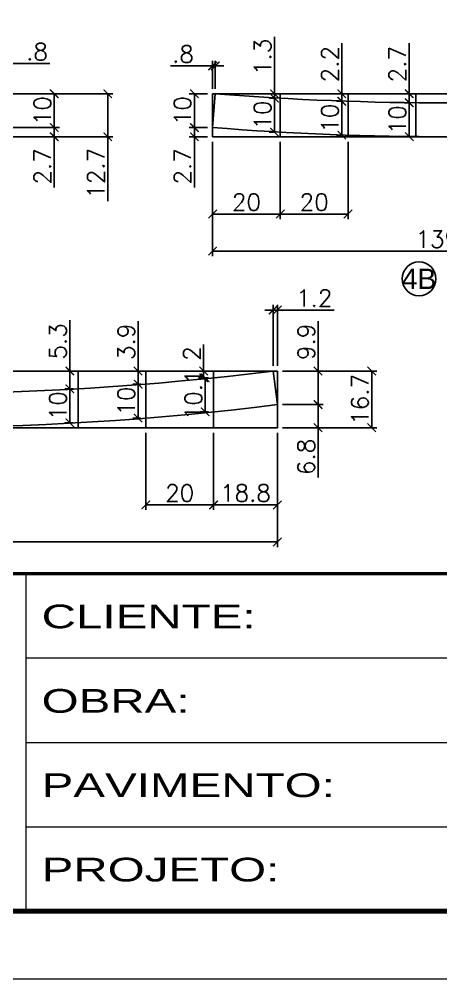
# Model space of a CAD drawing. Extents: x 3309 to 9563, y -2522 to 14608.
# Drawn here: x 3731 to 3980, y 5518 to 6084 of the extents above; entities that cross this region are included whole.
import ezdxf
from ezdxf.enums import TextEntityAlignment as Align

# ---------------------------------------------------------------- set-up
doc = ezdxf.new("R2010")
doc.units = 0
doc.header["$PDMODE"] = 35
doc.header["$PDSIZE"] = -10
doc.linetypes.add('CONTINUO', pattern=[0])
doc.linetypes.add('DASHED', pattern=[0.75, 0.5, -0.25])
doc.layers.add('COTA', color=241, linetype='Continuous')
doc.layers.add('Romaneio', color=10, linetype='Continuous')
doc.layers.add('Folhas', color=255, linetype='Continuous', lineweight=9)
doc.layers.add('SARRAFO DE PRESSAO', color=251, linetype='DASHED', lineweight=9)
doc.styles.add('ARIAL', font='arial.ttf')
doc.styles.add('Romans', font='romans.shx')
doc.styles.add('Tecnologia', font='')
doc.styles.get('Tecnologia').set_extended_font_data('Forgotten Futurist')
doc.dimstyles.new('Cota Seção (2x)', dxfattribs={"dimtxt": 10, "dimasz": 5, "dimexe": 3, "dimexo": 3, "dimgap": 2, "dimtad": 3, "dimdec": 1, "dimlfac": 0.5, "dimzin": 12, "dimdsep": 46, "dimtxsty": 'Romans', "dimblk": 'ARCHTICK', "dimcen": 0, "dimclrd": 4, "dimclre": 4, "dimclrt": 1, "dimadec": 1, "dimazin": 3, "dimtfac": 1, "dimtdec": 1, "dimtmove": 0, "dimatfit": 3, "dimldrblk": 'OBLIQUE', "dimfxl": 1, "dimtolj": 1, "dimtzin": 12, "dimarcsym": 0})

# ---------------------------------------------------------------- blocks, each defined once
blk = doc.blocks.new('9999999999')
at = {"color": 30, "linetype": 'CONTINUO'}
for p, q in [((98564.56, 34230.21), (98564.56, 34429.45)), ((98564.56, 34379.64), (99583.98, 34379.64)), ((98564.56, 34329.83), (99487.98, 34329.83)), ((98564.56, 34280.02), (99487.98, 34280.02))]:
    blk.add_line(p, q, dxfattribs=at)
at = {"color": 30, "linetype": 'CONTINUO', "const_width": 2}
blk.add_lwpolyline([(99583.98, 34230.21), (99583.98, 34414.45, 0.414214), (99568.98, 34429.45), (98228.98, 34429.45, 0.414214), (98213.98, 34414.45), (98213.98, 34245.21, 0.414214), (98228.98, 34230.21), (99583.98, 34230.21)], format="xyb", dxfattribs=at)
at = {"layer": 'Folhas'}
blk.add_lwpolyline([(98138.98, 34190.21), (99623.98, 34190.21), (99623.98, 35240.21), (98138.98, 35240.21)], close=True, dxfattribs=at)
at = {"layer": 'Folhas', "color": 30, "const_width": 3}
blk.add_lwpolyline([(98213.98, 34230.21), (99583.98, 34230.21), (99583.98, 35200.21), (98213.98, 35200.21)], close=True, dxfattribs=at)
at = {"layer": 'Folhas', "color": 7, "style": 'Tecnologia', "width": 1.5}
for s, p in [('CLIENTE:', (98573.65, 34397.17)), ('OBRA:', (98573.65, 34347.31)), ('PAVIMENTO:', (98573.65, 34297.5)), ('PROJETO:', (98573.65, 34247.69))]:
    blk.add_text(s, height=14, dxfattribs=at).set_placement(p)
blk = doc.blocks.new('_ArchTick')
at = {"color": 0, "linetype": 'ByBlock', "const_width": 0.15}
blk.add_lwpolyline([(-0.5, -0.5), (0.5, 0.5)], dxfattribs=at)
blk = doc.blocks.new('*D3314')
at = {"layer": 'COTA', "color": 4, "lineweight": -2, "transparency": 16777216}
for p, q in [((3726.85, 6020.49), (3754.5, 6020.49)), ((3751.5, 6020.49), (3751.5, 6015.01)), ((3726.85, 6015.01), (3754.5, 6015.01)), ((3751.5, 6015.01), (3751.5, 5985.06))]:
    blk.add_line(p, q, dxfattribs=at)
at = {"layer": 'Defpoints', "color": 0, "transparency": 16777216}
for p in [(3723.85, 6020.49), (3723.85, 6015.01), (3751.5, 6015.01)]:
    blk.add_point(p, dxfattribs=at)
at = {"layer": 'COTA', "color": 4, "lineweight": -2, "transparency": 16777216, "xscale": 5, "yscale": 5, "zscale": 5}
for p, rotation in [((3751.5, 6020.49), 90), ((3751.5, 6015.01), 270)]:
    blk.add_blockref('_ArchTick', p, dxfattribs=dict(at, rotation=rotation))
at = {"layer": 'COTA', "color": 1, "transparency": 16777216, "insert": (3744.5, 5997.53), "char_height": 10, "attachment_point": 5, "rotation": 90, "style": 'Romans'}
blk.add_mtext('\\A1;2.7', dxfattribs=at)
blk = doc.blocks.new('_Oblique')
at = {"color": 0, "linetype": 'ByBlock', "lineweight": -2}
blk.add_line((-0.5, -0.5), (0.5, 0.5), dxfattribs=at)
blk = doc.blocks.new('*D3315')
at = {"layer": 'COTA', "color": 4, "lineweight": -2, "transparency": 16777216}
for p, q in [((3726.85, 6040.43), (3754.5, 6040.43)), ((3751.5, 6020.49), (3751.5, 6040.43)), ((3726.85, 6020.49), (3754.5, 6020.49))]:
    blk.add_line(p, q, dxfattribs=at)
at = {"layer": 'Defpoints', "color": 0, "transparency": 16777216}
for p in [(3723.85, 6040.43), (3751.5, 6040.43), (3723.85, 6020.49)]:
    blk.add_point(p, dxfattribs=at)
at = {"layer": 'COTA', "color": 4, "lineweight": -2, "transparency": 16777216, "xscale": 5, "yscale": 5, "zscale": 5}
for p, rotation in [((3751.5, 6040.43), 90), ((3751.5, 6020.49), 270)]:
    blk.add_blockref('_ArchTick', p, dxfattribs=dict(at, rotation=rotation))
at = {"layer": 'COTA', "color": 1, "transparency": 16777216, "insert": (3744.5, 6030.46), "char_height": 10, "attachment_point": 5, "rotation": 90, "style": 'Romans'}
blk.add_mtext('\\A1;10', dxfattribs=at)
blk = doc.blocks.new('*D3316')
at = {"layer": 'COTA', "color": 4, "lineweight": -2, "transparency": 16777216}
for p, q in [((3726.85, 6040.43), (3786.08, 6040.43)), ((3783.08, 6040.43), (3783.08, 6015.01)), ((3726.85, 6015.01), (3786.08, 6015.01)), ((3783.08, 6015.01), (3783.08, 5976.96))]:
    blk.add_line(p, q, dxfattribs=at)
at = {"layer": 'Defpoints', "color": 0, "transparency": 16777216}
for p in [(3723.85, 6040.43), (3723.85, 6015.01), (3783.08, 6015.01)]:
    blk.add_point(p, dxfattribs=at)
at = {"layer": 'COTA', "color": 4, "lineweight": -2, "transparency": 16777216, "xscale": 5, "yscale": 5, "zscale": 5}
for p, rotation in [((3783.08, 6040.43), 90), ((3783.08, 6015.01), 270)]:
    blk.add_blockref('_ArchTick', p, dxfattribs=dict(at, rotation=rotation))
at = {"layer": 'COTA', "color": 1, "transparency": 16777216, "insert": (3776.08, 5993.48), "char_height": 10, "attachment_point": 5, "rotation": 90, "style": 'Romans'}
blk.add_mtext('\\A1;12.7', dxfattribs=at)
blk = doc.blocks.new('*D3317')
at = {"layer": 'COTA', "color": 4, "lineweight": -2, "transparency": 16777216}
for p, q in [((3722.28, 6058.26), (3717.28, 6058.26)), ((3722.28, 6043.43), (3722.28, 6061.26)), ((3722.28, 6058.26), (3723.85, 6058.26)), ((3723.85, 6043.43), (3723.85, 6061.26)), ((3723.85, 6058.26), (3748.81, 6058.26))]:
    blk.add_line(p, q, dxfattribs=at)
at = {"layer": 'Defpoints', "color": 0, "transparency": 16777216}
for p in [(3723.85, 6058.26), (3722.28, 6040.43), (3723.85, 6040.43)]:
    blk.add_point(p, dxfattribs=at)
at = {"layer": 'COTA', "color": 4, "lineweight": -2, "transparency": 16777216, "xscale": 5, "yscale": 5, "zscale": 5}
blk.add_blockref('_ArchTick', (3722.28, 6058.26), dxfattribs=at)
at = {"layer": 'COTA', "color": 4, "lineweight": -2, "transparency": 16777216, "xscale": 5, "yscale": 5, "zscale": 5, "rotation": 180}
blk.add_blockref('_ArchTick', (3723.85, 6058.26), dxfattribs=at)
at = {"layer": 'COTA', "color": 1, "transparency": 16777216, "insert": (3741.33, 6065.26), "char_height": 10, "attachment_point": 5, "style": 'Romans'}
blk.add_mtext('\\A1;.8', dxfattribs=at)
blk = doc.blocks.new('*D3318')
at = {"layer": 'COTA', "color": 4, "lineweight": -2, "transparency": 16777216}
for p, q in [((3845.03, 6012.01), (3845.03, 5944.53)), ((4123.28, 6012.01), (4123.28, 5944.53)), ((3845.03, 5947.53), (4123.28, 5947.53))]:
    blk.add_line(p, q, dxfattribs=at)
at = {"layer": 'Defpoints', "color": 0, "transparency": 16777216}
for p in [(3845.03, 6015.01), (4123.28, 6015.01), (4123.28, 5947.53)]:
    blk.add_point(p, dxfattribs=at)
at = {"layer": 'COTA', "color": 4, "lineweight": -2, "transparency": 16777216, "xscale": 5, "yscale": 5, "zscale": 5, "rotation": 180}
blk.add_blockref('_ArchTick', (3845.03, 5947.53), dxfattribs=at)
at = {"layer": 'COTA', "color": 4, "lineweight": -2, "transparency": 16777216, "xscale": 5, "yscale": 5, "zscale": 5}
blk.add_blockref('_ArchTick', (4123.28, 5947.53), dxfattribs=at)
at = {"layer": 'COTA', "color": 1, "transparency": 16777216, "insert": (3984.16, 5954.53), "char_height": 10, "attachment_point": 5, "style": 'Romans'}
blk.add_mtext('\\A1;139.1', dxfattribs=at)
blk = doc.blocks.new('*D3319')
at = {"layer": 'COTA', "color": 4, "lineweight": -2, "transparency": 16777216}
for p, q in [((3845.03, 6012.01), (3845.03, 5966.42)), ((3885.03, 6012.01), (3885.03, 5966.42)), ((3845.03, 5969.42), (3885.03, 5969.42))]:
    blk.add_line(p, q, dxfattribs=at)
at = {"layer": 'Defpoints', "color": 0, "transparency": 16777216}
for p in [(3845.03, 6015.01), (3885.03, 6015.01), (3885.03, 5969.42)]:
    blk.add_point(p, dxfattribs=at)
at = {"layer": 'COTA', "color": 4, "lineweight": -2, "transparency": 16777216, "xscale": 5, "yscale": 5, "zscale": 5, "rotation": 180}
blk.add_blockref('_ArchTick', (3845.03, 5969.42), dxfattribs=at)
at = {"layer": 'COTA', "color": 4, "lineweight": -2, "transparency": 16777216, "xscale": 5, "yscale": 5, "zscale": 5}
blk.add_blockref('_ArchTick', (3885.03, 5969.42), dxfattribs=at)
at = {"layer": 'COTA', "color": 1, "transparency": 16777216, "insert": (3865.03, 5976.42), "char_height": 10, "attachment_point": 5, "style": 'Romans'}
blk.add_mtext('\\A1;20', dxfattribs=at)
blk = doc.blocks.new('*D3320')
at = {"layer": 'COTA', "color": 4, "lineweight": -2, "transparency": 16777216}
for p, q in [((3885.03, 6012.01), (3885.03, 5966.42)), ((3925.03, 6012.01), (3925.03, 5966.42)), ((3885.03, 5969.42), (3925.03, 5969.42))]:
    blk.add_line(p, q, dxfattribs=at)
at = {"layer": 'Defpoints', "color": 0, "transparency": 16777216}
for p in [(3885.03, 6015.01), (3925.03, 6015.01), (3925.03, 5969.42)]:
    blk.add_point(p, dxfattribs=at)
at = {"layer": 'COTA', "color": 4, "lineweight": -2, "transparency": 16777216, "xscale": 5, "yscale": 5, "zscale": 5, "rotation": 180}
blk.add_blockref('_ArchTick', (3885.03, 5969.42), dxfattribs=at)
at = {"layer": 'COTA', "color": 4, "lineweight": -2, "transparency": 16777216, "xscale": 5, "yscale": 5, "zscale": 5}
blk.add_blockref('_ArchTick', (3925.03, 5969.42), dxfattribs=at)
at = {"layer": 'COTA', "color": 1, "transparency": 16777216, "insert": (3905.03, 5976.42), "char_height": 10, "attachment_point": 5, "style": 'Romans'}
blk.add_mtext('\\A1;20', dxfattribs=at)
blk = doc.blocks.new('*D3326')
at = {"layer": 'COTA', "color": 4, "lineweight": -2, "transparency": 16777216}
for p, q in [((3842.03, 6020.49), (3831.27, 6020.49)), ((3834.27, 6020.49), (3834.27, 6015.01)), ((3842.03, 6015.01), (3831.27, 6015.01)), ((3834.27, 6015.01), (3834.27, 5985.06))]:
    blk.add_line(p, q, dxfattribs=at)
at = {"layer": 'Defpoints', "color": 0, "transparency": 16777216}
for p in [(3845.03, 6020.49), (3834.27, 6015.01), (3845.03, 6015.01)]:
    blk.add_point(p, dxfattribs=at)
at = {"layer": 'COTA', "color": 4, "lineweight": -2, "transparency": 16777216, "xscale": 5, "yscale": 5, "zscale": 5}
for p, rotation in [((3834.27, 6020.49), 90), ((3834.27, 6015.01), 270)]:
    blk.add_blockref('_ArchTick', p, dxfattribs=dict(at, rotation=rotation))
at = {"layer": 'COTA', "color": 1, "transparency": 16777216, "insert": (3827.27, 5997.53), "char_height": 10, "attachment_point": 5, "rotation": 90, "style": 'Romans'}
blk.add_mtext('\\A1;2.7', dxfattribs=at)
blk = doc.blocks.new('*D3327')
at = {"layer": 'COTA', "color": 4, "lineweight": -2, "transparency": 16777216}
for p, q in [((3842.03, 6040.43), (3831.27, 6040.43)), ((3834.27, 6020.49), (3834.27, 6040.43)), ((3842.03, 6020.49), (3831.27, 6020.49))]:
    blk.add_line(p, q, dxfattribs=at)
at = {"layer": 'Defpoints', "color": 0, "transparency": 16777216}
for p in [(3834.27, 6040.43), (3845.03, 6040.43), (3845.03, 6020.49)]:
    blk.add_point(p, dxfattribs=at)
at = {"layer": 'COTA', "color": 4, "lineweight": -2, "transparency": 16777216, "xscale": 5, "yscale": 5, "zscale": 5}
for p, rotation in [((3834.27, 6040.43), 90), ((3834.27, 6020.49), 270)]:
    blk.add_blockref('_ArchTick', p, dxfattribs=dict(at, rotation=rotation))
at = {"layer": 'COTA', "color": 1, "transparency": 16777216, "insert": (3827.27, 6030.46), "char_height": 10, "attachment_point": 5, "rotation": 90, "style": 'Romans'}
blk.add_mtext('\\A1;10', dxfattribs=at)
blk = doc.blocks.new('*D3328')
at = {"layer": 'COTA', "color": 4, "lineweight": -2, "transparency": 16777216}
for p, q in [((3845.03, 6043.43), (3845.03, 6059.85)), ((3846.6, 6043.43), (3846.6, 6059.85)), ((3845.03, 6056.85), (3820.08, 6056.85)), ((3846.6, 6056.85), (3845.03, 6056.85)), ((3846.6, 6056.85), (3851.6, 6056.85))]:
    blk.add_line(p, q, dxfattribs=at)
at = {"layer": 'Defpoints', "color": 0, "transparency": 16777216}
for p in [(3845.03, 6056.85), (3845.03, 6040.43), (3846.6, 6040.43)]:
    blk.add_point(p, dxfattribs=at)
at = {"layer": 'COTA', "color": 4, "lineweight": -2, "transparency": 16777216, "xscale": 5, "yscale": 5, "zscale": 5}
blk.add_blockref('_ArchTick', (3845.03, 6056.85), dxfattribs=at)
at = {"layer": 'COTA', "color": 4, "lineweight": -2, "transparency": 16777216, "xscale": 5, "yscale": 5, "zscale": 5, "rotation": 180}
blk.add_blockref('_ArchTick', (3846.6, 6056.85), dxfattribs=at)
at = {"layer": 'COTA', "color": 1, "transparency": 16777216, "insert": (3827.55, 6063.85), "char_height": 10, "attachment_point": 5, "style": 'Romans'}
blk.add_mtext('\\A1;.8', dxfattribs=at)
blk = doc.blocks.new('*D3330')
at = {"layer": 'COTA', "color": 4, "lineweight": -2, "transparency": 16777216}
for p, q in [((3882.03, 6037.82), (3878.54, 6037.82)), ((3881.54, 6017.79), (3881.54, 6037.82)), ((3882.03, 6017.79), (3878.54, 6017.79))]:
    blk.add_line(p, q, dxfattribs=at)
at = {"layer": 'Defpoints', "color": 0, "transparency": 16777216}
for p in [(3881.54, 6037.82), (3885.03, 6037.82), (3885.03, 6017.79)]:
    blk.add_point(p, dxfattribs=at)
at = {"layer": 'COTA', "color": 4, "lineweight": -2, "transparency": 16777216, "xscale": 5, "yscale": 5, "zscale": 5}
for p, rotation in [((3881.54, 6037.82), 90), ((3881.54, 6017.79), 270)]:
    blk.add_blockref('_ArchTick', p, dxfattribs=dict(at, rotation=rotation))
at = {"layer": 'COTA', "color": 1, "transparency": 16777216, "insert": (3874.54, 6027.8), "char_height": 10, "attachment_point": 5, "rotation": 90, "style": 'Romans'}
blk.add_mtext('\\A1;10', dxfattribs=at)
blk = doc.blocks.new('*D3331')
at = {"layer": 'COTA', "color": 4, "lineweight": -2, "transparency": 16777216}
for p, q in [((3881.54, 6040.43), (3881.54, 6073.95)), ((3882.03, 6040.43), (3878.54, 6040.43)), ((3881.54, 6037.82), (3881.54, 6040.43)), ((3882.03, 6037.82), (3878.54, 6037.82)), ((3881.54, 6037.82), (3881.54, 6032.82))]:
    blk.add_line(p, q, dxfattribs=at)
at = {"layer": 'Defpoints', "color": 0, "transparency": 16777216}
for p in [(3881.54, 6040.43), (3885.03, 6040.43), (3885.03, 6037.82)]:
    blk.add_point(p, dxfattribs=at)
at = {"layer": 'COTA', "color": 4, "lineweight": -2, "transparency": 16777216, "xscale": 5, "yscale": 5, "zscale": 5}
for p, rotation in [((3881.54, 6040.43), 270), ((3881.54, 6037.82), 90)]:
    blk.add_blockref('_ArchTick', p, dxfattribs=dict(at, rotation=rotation))
at = {"layer": 'COTA', "color": 1, "transparency": 16777216, "insert": (3874.54, 6062.19), "char_height": 10, "attachment_point": 5, "rotation": 90, "style": 'Romans'}
blk.add_mtext('\\A1;1.3', dxfattribs=at)
blk = doc.blocks.new('*D3332')
at = {"layer": 'COTA', "color": 4, "lineweight": -2, "transparency": 16777216}
for p, q in [((3922.03, 6036.01), (3918.3, 6036.01)), ((3921.3, 6015.99), (3921.3, 6036.01)), ((3922.03, 6015.99), (3918.3, 6015.99))]:
    blk.add_line(p, q, dxfattribs=at)
at = {"layer": 'Defpoints', "color": 0, "transparency": 16777216}
for p in [(3921.3, 6036.01), (3925.03, 6036.01), (3925.03, 6015.99)]:
    blk.add_point(p, dxfattribs=at)
at = {"layer": 'COTA', "color": 4, "lineweight": -2, "transparency": 16777216, "xscale": 5, "yscale": 5, "zscale": 5}
for p, rotation in [((3921.3, 6036.01), 90), ((3921.3, 6015.99), 270)]:
    blk.add_blockref('_ArchTick', p, dxfattribs=dict(at, rotation=rotation))
at = {"layer": 'COTA', "color": 1, "transparency": 16777216, "insert": (3914.3, 6026), "char_height": 10, "attachment_point": 5, "rotation": 90, "style": 'Romans'}
blk.add_mtext('\\A1;10', dxfattribs=at)
blk = doc.blocks.new('*D3333')
at = {"layer": 'COTA', "color": 4, "lineweight": -2, "transparency": 16777216}
for p, q in [((3921.3, 6040.43), (3921.3, 6070.38)), ((3922.03, 6040.43), (3918.3, 6040.43)), ((3921.3, 6036.01), (3921.3, 6040.43)), ((3922.03, 6036.01), (3918.3, 6036.01))]:
    blk.add_line(p, q, dxfattribs=at)
at = {"layer": 'Defpoints', "color": 0, "transparency": 16777216}
for p in [(3921.3, 6040.43), (3925.03, 6040.43), (3925.03, 6036.01)]:
    blk.add_point(p, dxfattribs=at)
at = {"layer": 'COTA', "color": 4, "lineweight": -2, "transparency": 16777216, "xscale": 5, "yscale": 5, "zscale": 5}
for p, rotation in [((3921.3, 6040.43), 90), ((3921.3, 6036.01), 270)]:
    blk.add_blockref('_ArchTick', p, dxfattribs=dict(at, rotation=rotation))
at = {"layer": 'COTA', "color": 1, "transparency": 16777216, "insert": (3914.3, 6057.91), "char_height": 10, "attachment_point": 5, "rotation": 90, "style": 'Romans'}
blk.add_mtext('\\A1;2.2', dxfattribs=at)
blk = doc.blocks.new('*D3334')
at = {"layer": 'COTA', "color": 4, "lineweight": -2, "transparency": 16777216}
for p, q in [((3962.03, 6035.11), (3958.21, 6035.11)), ((3961.21, 6015.11), (3961.21, 6035.11)), ((3962.03, 6015.11), (3958.21, 6015.11))]:
    blk.add_line(p, q, dxfattribs=at)
at = {"layer": 'Defpoints', "color": 0, "transparency": 16777216}
for p in [(3961.21, 6035.11), (3965.03, 6035.11), (3965.03, 6015.11)]:
    blk.add_point(p, dxfattribs=at)
at = {"layer": 'COTA', "color": 4, "lineweight": -2, "transparency": 16777216, "xscale": 5, "yscale": 5, "zscale": 5}
for p, rotation in [((3961.21, 6035.11), 90), ((3961.21, 6015.11), 270)]:
    blk.add_blockref('_ArchTick', p, dxfattribs=dict(at, rotation=rotation))
at = {"layer": 'COTA', "color": 1, "transparency": 16777216, "insert": (3954.21, 6025.11), "char_height": 10, "attachment_point": 5, "rotation": 90, "style": 'Romans'}
blk.add_mtext('\\A1;10', dxfattribs=at)
blk = doc.blocks.new('*D3335')
at = {"layer": 'COTA', "color": 4, "lineweight": -2, "transparency": 16777216}
for p, q in [((3961.21, 6040.43), (3961.21, 6070.38)), ((3962.03, 6040.43), (3958.21, 6040.43)), ((3961.21, 6035.11), (3961.21, 6040.43)), ((3962.03, 6035.11), (3958.21, 6035.11))]:
    blk.add_line(p, q, dxfattribs=at)
at = {"layer": 'Defpoints', "color": 0, "transparency": 16777216}
for p in [(3961.21, 6040.43), (3965.03, 6040.43), (3965.03, 6035.11)]:
    blk.add_point(p, dxfattribs=at)
at = {"layer": 'COTA', "color": 4, "lineweight": -2, "transparency": 16777216, "xscale": 5, "yscale": 5, "zscale": 5}
for p, rotation in [((3961.21, 6040.43), 90), ((3961.21, 6035.11), 270)]:
    blk.add_blockref('_ArchTick', p, dxfattribs=dict(at, rotation=rotation))
at = {"layer": 'COTA', "color": 1, "transparency": 16777216, "insert": (3954.21, 6057.91), "char_height": 10, "attachment_point": 5, "rotation": 90, "style": 'Romans'}
blk.add_mtext('\\A1;2.7', dxfattribs=at)
blk = doc.blocks.new('*D3374')
at = {"layer": 'COTA', "color": 4, "lineweight": -2, "transparency": 16777216}
for p, q in [((3445.6, 5840.24), (3445.6, 5772.76)), ((3883.28, 5840.24), (3883.28, 5772.76)), ((3445.6, 5775.76), (3883.28, 5775.76))]:
    blk.add_line(p, q, dxfattribs=at)
at = {"layer": 'Defpoints', "color": 0, "transparency": 16777216}
for p in [(3445.6, 5843.24), (3883.28, 5843.24), (3883.28, 5775.76)]:
    blk.add_point(p, dxfattribs=at)
at = {"layer": 'COTA', "color": 4, "lineweight": -2, "transparency": 16777216, "xscale": 5, "yscale": 5, "zscale": 5, "rotation": 180}
blk.add_blockref('_ArchTick', (3445.6, 5775.76), dxfattribs=at)
at = {"layer": 'COTA', "color": 4, "lineweight": -2, "transparency": 16777216, "xscale": 5, "yscale": 5, "zscale": 5}
blk.add_blockref('_ArchTick', (3883.28, 5775.76), dxfattribs=at)
at = {"layer": 'COTA', "color": 1, "transparency": 16777216, "insert": (3664.44, 5782.76), "char_height": 10, "attachment_point": 5, "style": 'Romans'}
blk.add_mtext('\\A1;218.8', dxfattribs=at)
blk = doc.blocks.new('*D3377')
at = {"layer": 'COTA', "color": 4, "lineweight": -2, "transparency": 16777216}
for p, q in [((3805.6, 5840.24), (3805.6, 5794.65)), ((3845.6, 5840.24), (3845.6, 5794.65)), ((3805.6, 5797.65), (3845.6, 5797.65))]:
    blk.add_line(p, q, dxfattribs=at)
at = {"layer": 'Defpoints', "color": 0, "transparency": 16777216}
for p in [(3805.6, 5843.24), (3845.6, 5843.24), (3845.6, 5797.65)]:
    blk.add_point(p, dxfattribs=at)
at = {"layer": 'COTA', "color": 4, "lineweight": -2, "transparency": 16777216, "xscale": 5, "yscale": 5, "zscale": 5, "rotation": 180}
blk.add_blockref('_ArchTick', (3805.6, 5797.65), dxfattribs=at)
at = {"layer": 'COTA', "color": 4, "lineweight": -2, "transparency": 16777216, "xscale": 5, "yscale": 5, "zscale": 5}
blk.add_blockref('_ArchTick', (3845.6, 5797.65), dxfattribs=at)
at = {"layer": 'COTA', "color": 1, "transparency": 16777216, "insert": (3825.6, 5804.65), "char_height": 10, "attachment_point": 5, "style": 'Romans'}
blk.add_mtext('\\A1;20', dxfattribs=at)
blk = doc.blocks.new('*D3378')
at = {"layer": 'COTA', "color": 4, "lineweight": -2, "transparency": 16777216}
for p, q in [((3845.6, 5840.24), (3845.6, 5794.65)), ((3883.28, 5840.24), (3883.28, 5794.65)), ((3845.6, 5797.65), (3883.28, 5797.65))]:
    blk.add_line(p, q, dxfattribs=at)
at = {"layer": 'Defpoints', "color": 0, "transparency": 16777216}
for p in [(3845.6, 5843.24), (3883.28, 5843.24), (3883.28, 5797.65)]:
    blk.add_point(p, dxfattribs=at)
at = {"layer": 'COTA', "color": 4, "lineweight": -2, "transparency": 16777216, "xscale": 5, "yscale": 5, "zscale": 5, "rotation": 180}
blk.add_blockref('_ArchTick', (3845.6, 5797.65), dxfattribs=at)
at = {"layer": 'COTA', "color": 4, "lineweight": -2, "transparency": 16777216, "xscale": 5, "yscale": 5, "zscale": 5}
blk.add_blockref('_ArchTick', (3883.28, 5797.65), dxfattribs=at)
at = {"layer": 'COTA', "color": 1, "transparency": 16777216, "insert": (3864.44, 5804.65), "char_height": 10, "attachment_point": 5, "style": 'Romans'}
blk.add_mtext('\\A1;18.8', dxfattribs=at)
blk = doc.blocks.new('*D3396')
at = {"layer": 'COTA', "color": 4, "lineweight": -2, "transparency": 16777216}
for p, q in [((3762.6, 5866.18), (3757.69, 5866.18)), ((3760.69, 5846.15), (3760.69, 5866.18)), ((3762.6, 5846.15), (3757.69, 5846.15))]:
    blk.add_line(p, q, dxfattribs=at)
at = {"layer": 'Defpoints', "color": 0, "transparency": 16777216}
for p in [(3760.69, 5866.18), (3765.6, 5866.18), (3765.6, 5846.15)]:
    blk.add_point(p, dxfattribs=at)
at = {"layer": 'COTA', "color": 4, "lineweight": -2, "transparency": 16777216, "xscale": 5, "yscale": 5, "zscale": 5}
for p, rotation in [((3760.69, 5866.18), 90), ((3760.69, 5846.15), 270)]:
    blk.add_blockref('_ArchTick', p, dxfattribs=dict(at, rotation=rotation))
at = {"layer": 'COTA', "color": 1, "transparency": 16777216, "insert": (3753.69, 5856.16), "char_height": 10, "attachment_point": 5, "rotation": 90, "style": 'Romans'}
blk.add_mtext('\\A1;10', dxfattribs=at)
blk = doc.blocks.new('*D3397')
at = {"layer": 'COTA', "color": 4, "lineweight": -2, "transparency": 16777216}
for p, q in [((3760.69, 5876.72), (3760.69, 5906.67)), ((3762.6, 5876.72), (3757.69, 5876.72)), ((3760.69, 5866.18), (3760.69, 5876.72)), ((3762.6, 5866.18), (3757.69, 5866.18))]:
    blk.add_line(p, q, dxfattribs=at)
at = {"layer": 'Defpoints', "color": 0, "transparency": 16777216}
for p in [(3760.69, 5876.72), (3765.6, 5876.72), (3765.6, 5866.18)]:
    blk.add_point(p, dxfattribs=at)
at = {"layer": 'COTA', "color": 4, "lineweight": -2, "transparency": 16777216, "xscale": 5, "yscale": 5, "zscale": 5}
for p, rotation in [((3760.69, 5876.72), 90), ((3760.69, 5866.18), 270)]:
    blk.add_blockref('_ArchTick', p, dxfattribs=dict(at, rotation=rotation))
at = {"layer": 'COTA', "color": 1, "transparency": 16777216, "insert": (3753.69, 5894.19), "char_height": 10, "attachment_point": 5, "rotation": 90, "style": 'Romans'}
blk.add_mtext('\\A1;5.3', dxfattribs=at)
blk = doc.blocks.new('*D3398')
at = {"layer": 'COTA', "color": 4, "lineweight": -2, "transparency": 16777216}
for p, q in [((3802.6, 5868.96), (3798.01, 5868.96)), ((3801.01, 5848.9), (3801.01, 5868.96)), ((3802.6, 5848.9), (3798.01, 5848.9))]:
    blk.add_line(p, q, dxfattribs=at)
at = {"layer": 'Defpoints', "color": 0, "transparency": 16777216}
for p in [(3801.01, 5868.96), (3805.6, 5868.96), (3805.6, 5848.9)]:
    blk.add_point(p, dxfattribs=at)
at = {"layer": 'COTA', "color": 4, "lineweight": -2, "transparency": 16777216, "xscale": 5, "yscale": 5, "zscale": 5}
for p, rotation in [((3801.01, 5868.96), 90), ((3801.01, 5848.9), 270)]:
    blk.add_blockref('_ArchTick', p, dxfattribs=dict(at, rotation=rotation))
at = {"layer": 'COTA', "color": 1, "transparency": 16777216, "insert": (3794.01, 5858.93), "char_height": 10, "attachment_point": 5, "rotation": 90, "style": 'Romans'}
blk.add_mtext('\\A1;10', dxfattribs=at)
blk = doc.blocks.new('*D3399')
at = {"layer": 'COTA', "color": 4, "lineweight": -2, "transparency": 16777216}
for p, q in [((3801.01, 5876.72), (3801.01, 5906.19)), ((3802.6, 5876.72), (3798.01, 5876.72)), ((3801.01, 5868.96), (3801.01, 5876.72)), ((3802.6, 5868.96), (3798.01, 5868.96))]:
    blk.add_line(p, q, dxfattribs=at)
at = {"layer": 'Defpoints', "color": 0, "transparency": 16777216}
for p in [(3801.01, 5876.72), (3805.6, 5876.72), (3805.6, 5868.96)]:
    blk.add_point(p, dxfattribs=at)
at = {"layer": 'COTA', "color": 4, "lineweight": -2, "transparency": 16777216, "xscale": 5, "yscale": 5, "zscale": 5}
for p, rotation in [((3801.01, 5876.72), 90), ((3801.01, 5868.96), 270)]:
    blk.add_blockref('_ArchTick', p, dxfattribs=dict(at, rotation=rotation))
at = {"layer": 'COTA', "color": 1, "transparency": 16777216, "insert": (3794.01, 5893.95), "char_height": 10, "attachment_point": 5, "rotation": 90, "style": 'Romans'}
blk.add_mtext('\\A1;3.9', dxfattribs=at)
blk = doc.blocks.new('*D3400')
at = {"layer": 'COTA', "color": 4, "lineweight": -2, "transparency": 16777216}
for p, q in [((3842.6, 5872.68), (3837.66, 5872.68)), ((3840.66, 5852.57), (3840.66, 5872.68)), ((3842.6, 5852.57), (3837.66, 5852.57))]:
    blk.add_line(p, q, dxfattribs=at)
at = {"layer": 'Defpoints', "color": 0, "transparency": 16777216}
for p in [(3840.66, 5872.68), (3845.6, 5872.68), (3845.6, 5852.57)]:
    blk.add_point(p, dxfattribs=at)
at = {"layer": 'COTA', "color": 4, "lineweight": -2, "transparency": 16777216, "xscale": 5, "yscale": 5, "zscale": 5}
for p, rotation in [((3840.66, 5872.68), 90), ((3840.66, 5852.57), 270)]:
    blk.add_blockref('_ArchTick', p, dxfattribs=dict(at, rotation=rotation))
at = {"layer": 'COTA', "color": 1, "transparency": 16777216, "insert": (3833.66, 5862.62), "char_height": 10, "attachment_point": 5, "rotation": 90, "style": 'Romans'}
blk.add_mtext('\\A1;10.1', dxfattribs=at)
blk = doc.blocks.new('*D3401')
at = {"layer": 'COTA', "color": 4, "lineweight": -2, "transparency": 16777216}
for p, q in [((3839.75, 5876.72), (3839.75, 5892.38)), ((3842.6, 5876.72), (3836.75, 5876.72)), ((3839.75, 5872.68), (3839.75, 5876.72)), ((3842.6, 5872.68), (3836.75, 5872.68))]:
    blk.add_line(p, q, dxfattribs=at)
at = {"layer": 'Defpoints', "color": 0, "transparency": 16777216}
for p in [(3839.75, 5876.72), (3845.6, 5876.72), (3845.6, 5872.68)]:
    blk.add_point(p, dxfattribs=at)
at = {"layer": 'COTA', "color": 4, "lineweight": -2, "transparency": 16777216, "xscale": 5, "yscale": 5, "zscale": 5}
for p, rotation in [((3839.75, 5876.72), 90), ((3839.75, 5872.68), 270)]:
    blk.add_blockref('_ArchTick', p, dxfattribs=dict(at, rotation=rotation))
at = {"layer": 'COTA', "color": 1, "transparency": 16777216, "insert": (3832.75, 5887.05), "char_height": 10, "attachment_point": 5, "rotation": 90, "style": 'Romans'}
blk.add_mtext('\\A1;2', dxfattribs=at)
blk = doc.blocks.new('*D3402')
at = {"layer": 'COTA', "color": 4, "lineweight": -2, "transparency": 16777216}
for p, q in [((3886.28, 5856.87), (3910.34, 5856.87)), ((3907.34, 5856.87), (3907.34, 5843.24)), ((3886.28, 5843.24), (3910.34, 5843.24)), ((3907.34, 5843.24), (3907.34, 5813.77))]:
    blk.add_line(p, q, dxfattribs=at)
at = {"layer": 'Defpoints', "color": 0, "transparency": 16777216}
for p in [(3883.28, 5856.87), (3883.28, 5843.24), (3907.34, 5843.24)]:
    blk.add_point(p, dxfattribs=at)
at = {"layer": 'COTA', "color": 4, "lineweight": -2, "transparency": 16777216, "xscale": 5, "yscale": 5, "zscale": 5}
for p, rotation in [((3907.34, 5856.87), 90), ((3907.34, 5843.24), 270)]:
    blk.add_blockref('_ArchTick', p, dxfattribs=dict(at, rotation=rotation))
at = {"layer": 'COTA', "color": 1, "transparency": 16777216, "insert": (3900.34, 5826), "char_height": 10, "attachment_point": 5, "rotation": 90, "style": 'Romans'}
blk.add_mtext('\\A1;6.8', dxfattribs=at)
blk = doc.blocks.new('*D3403')
at = {"layer": 'COTA', "color": 4, "lineweight": -2, "transparency": 16777216}
for p, q in [((3907.34, 5876.72), (3907.34, 5906.19)), ((3886.28, 5876.72), (3910.34, 5876.72)), ((3907.34, 5856.87), (3907.34, 5876.72)), ((3886.28, 5856.87), (3910.34, 5856.87))]:
    blk.add_line(p, q, dxfattribs=at)
at = {"layer": 'Defpoints', "color": 0, "transparency": 16777216}
for p in [(3883.28, 5876.72), (3907.34, 5876.72), (3883.28, 5856.87)]:
    blk.add_point(p, dxfattribs=at)
at = {"layer": 'COTA', "color": 4, "lineweight": -2, "transparency": 16777216, "xscale": 5, "yscale": 5, "zscale": 5}
for p, rotation in [((3907.34, 5876.72), 90), ((3907.34, 5856.87), 270)]:
    blk.add_blockref('_ArchTick', p, dxfattribs=dict(at, rotation=rotation))
at = {"layer": 'COTA', "color": 1, "transparency": 16777216, "insert": (3900.34, 5893.95), "char_height": 10, "attachment_point": 5, "rotation": 90, "style": 'Romans'}
blk.add_mtext('\\A1;9.9', dxfattribs=at)
blk = doc.blocks.new('*D3404')
at = {"layer": 'COTA', "color": 4, "lineweight": -2, "transparency": 16777216}
for p, q in [((3886.28, 5876.72), (3942.04, 5876.72)), ((3939.04, 5876.72), (3939.04, 5843.24)), ((3886.28, 5843.24), (3942.04, 5843.24))]:
    blk.add_line(p, q, dxfattribs=at)
at = {"layer": 'Defpoints', "color": 0, "transparency": 16777216}
for p in [(3883.28, 5876.72), (3883.28, 5843.24), (3939.04, 5843.24)]:
    blk.add_point(p, dxfattribs=at)
at = {"layer": 'COTA', "color": 4, "lineweight": -2, "transparency": 16777216, "xscale": 5, "yscale": 5, "zscale": 5}
for p, rotation in [((3939.04, 5876.72), 90), ((3939.04, 5843.24), 270)]:
    blk.add_blockref('_ArchTick', p, dxfattribs=dict(at, rotation=rotation))
at = {"layer": 'COTA', "color": 1, "transparency": 16777216, "insert": (3932.04, 5859.98), "char_height": 10, "attachment_point": 5, "rotation": 90, "style": 'Romans'}
blk.add_mtext('\\A1;16.7', dxfattribs=at)
blk = doc.blocks.new('*D3405')
at = {"layer": 'COTA', "color": 4, "lineweight": -2, "transparency": 16777216}
for p, q in [((3880.79, 5879.72), (3880.79, 5915.73)), ((3883.28, 5879.72), (3883.28, 5915.73)), ((3880.79, 5912.73), (3875.79, 5912.73)), ((3880.79, 5912.73), (3883.28, 5912.73)), ((3883.28, 5912.73), (3916.8, 5912.73))]:
    blk.add_line(p, q, dxfattribs=at)
at = {"layer": 'Defpoints', "color": 0, "transparency": 16777216}
for p in [(3883.28, 5912.73), (3880.79, 5876.72), (3883.28, 5876.72)]:
    blk.add_point(p, dxfattribs=at)
at = {"layer": 'COTA', "color": 4, "lineweight": -2, "transparency": 16777216, "xscale": 5, "yscale": 5, "zscale": 5}
blk.add_blockref('_ArchTick', (3880.79, 5912.73), dxfattribs=at)
at = {"layer": 'COTA', "color": 4, "lineweight": -2, "transparency": 16777216, "xscale": 5, "yscale": 5, "zscale": 5, "rotation": 180}
blk.add_blockref('_ArchTick', (3883.28, 5912.73), dxfattribs=at)
at = {"layer": 'COTA', "color": 1, "transparency": 16777216, "insert": (3905.04, 5919.73), "char_height": 10, "attachment_point": 5, "style": 'Romans'}
blk.add_mtext('\\A1;1.2', dxfattribs=at)

msp = doc.modelspace()

# ---------------------------------------------------------------- linework, layer by layer
at = {"linetype": 'Continuous'}
for points in [[(3846.6, 6040.43), (3845.03, 6020.49, 0.039501), (4123.28, 6020.52), (4121.4, 6040.43, -0.039457)], [(3883.28, 5856.87), (3880.79, 5876.72, -0.062276), (3448.08, 5876.72), (3445.6, 5856.87, 0.062276)]]:
    msp.add_lwpolyline(points, format="xyb", close=True, dxfattribs=at)
at = {"layer": 'COTA'}
for p, q in [((3845.03, 6040.43), (4123.28, 6040.43)), ((3845.03, 6040.43), (3845.03, 6015.01)), ((3885.03, 6040.43), (3885.03, 6015.01)), ((3925.03, 6040.43), (3925.03, 6015.01)), ((3965.03, 6040.43), (3965.03, 6015.01)), ((3845.03, 6015.01), (4123.28, 6015.01)), ((3445.6, 5876.72), (3883.28, 5876.72)), ((3765.6, 5876.72), (3765.6, 5843.24)), ((3805.6, 5876.72), (3805.6, 5843.24)), ((3845.6, 5876.72), (3845.6, 5843.24)), ((3883.28, 5876.72), (3883.28, 5843.24)), ((3445.6, 5843.24), (3883.28, 5843.24))]:
    msp.add_line(p, q, dxfattribs=at)
at = {"layer": 'Romaneio', "color": 1, "linetype": 'ByBlock'}
msp.add_circle((3966.98, 5931.15), 10, dxfattribs=at)

# ---------------------------------------------------------------- block references
at = {"layer": 'SARRAFO DE PRESSAO', "color": 6, "linetype": 'ByBlock'}
msp.add_blockref('9999999999', (-94829.61, -28672.37), dxfattribs=at)

# ---------------------------------------------------------------- texts
at = {"layer": 'Romaneio', "color": 255, "linetype": 'ByBlock', "style": 'ARIAL'}
msp.add_text('4B', height=12, dxfattribs=at).set_placement((3966.98, 5931.15), align=Align.MIDDLE_CENTER)

# ---------------------------------------------------------------- dimensions: what is measured, and where the dimension line sits
at = {"layer": 'COTA'}
for base, p1, p2, picture, middle in [((3723.85, 6058.26), (3722.28, 6040.43), (3723.85, 6040.43), '*D3317', (3741.33, 6065.26)), ((3845.03, 6056.85), (3846.6, 6040.43), (3845.03, 6040.43), '*D3328', (3827.55, 6063.85)), ((4123.28, 5947.53), (3845.03, 6015.01), (4123.28, 6015.01), '*D3318', (3984.16, 5954.53)), ((3885.03, 5969.42), (3845.03, 6015.01), (3885.03, 6015.01), '*D3319', (3865.03, 5976.42)), ((3925.03, 5969.42), (3885.03, 6015.01), (3925.03, 6015.01), '*D3320', (3905.03, 5976.42)), ((3883.28, 5912.73), (3880.79, 5876.72), (3883.28, 5876.72), '*D3405', (3905.04, 5919.73)), ((3883.28, 5775.76), (3445.6, 5843.24), (3883.28, 5843.24), '*D3374', (3664.44, 5782.76)), ((3845.6, 5797.65), (3805.6, 5843.24), (3845.6, 5843.24), '*D3377', (3825.6, 5804.65))]:
    dim = msp.add_linear_dim(base=base, p1=p1, p2=p2, dimstyle='Cota Seção (2x)', dxfattribs=at)
    dim.commit()
    dim.dimension.update_dxf_attribs({"geometry": picture, "text_midpoint": middle})
for base, p1, p2, picture, middle in [((3881.54, 6040.43), (3885.03, 6037.82), (3885.03, 6040.43), '*D3331', (3874.54, 6062.19)), ((3921.3, 6040.43), (3925.03, 6036.01), (3925.03, 6040.43), '*D3333', (3914.3, 6057.91)), ((3961.21, 6040.43), (3965.03, 6035.11), (3965.03, 6040.43), '*D3335', (3954.21, 6057.91)), ((3751.5, 6040.43), (3723.85, 6020.49), (3723.85, 6040.43), '*D3315', (3744.5, 6030.46)), ((3783.08, 6015.01), (3723.85, 6040.43), (3723.85, 6015.01), '*D3316', (3776.08, 5993.48)), ((3834.27, 6040.43), (3845.03, 6020.49), (3845.03, 6040.43), '*D3327', (3827.27, 6030.46)), ((3881.54, 6037.82), (3885.03, 6017.79), (3885.03, 6037.82), '*D3330', (3874.54, 6027.8)), ((3921.3, 6036.01), (3925.03, 6015.99), (3925.03, 6036.01), '*D3332', (3914.3, 6026)), ((3961.21, 6035.11), (3965.03, 6015.11), (3965.03, 6035.11), '*D3334', (3954.21, 6025.11)), ((3751.5, 6015.01), (3723.85, 6020.49), (3723.85, 6015.01), '*D3314', (3744.5, 5997.53)), ((3834.27, 6015.01), (3845.03, 6020.49), (3845.03, 6015.01), '*D3326', (3827.27, 5997.53)), ((3760.69, 5876.72), (3765.6, 5866.18), (3765.6, 5876.72), '*D3397', (3753.69, 5894.19)), ((3801.01, 5876.72), (3805.6, 5868.96), (3805.6, 5876.72), '*D3399', (3794.01, 5893.95)), ((3907.34, 5876.72), (3883.28, 5856.87), (3883.28, 5876.72), '*D3403', (3900.34, 5893.95)), ((3839.75, 5876.72), (3845.6, 5872.68), (3845.6, 5876.72), '*D3401', (3832.75, 5887.05)), ((3939.04, 5843.24), (3883.28, 5876.72), (3883.28, 5843.24), '*D3404', (3932.04, 5859.98)), ((3801.01, 5868.96), (3805.6, 5848.9), (3805.6, 5868.96), '*D3398', (3794.01, 5858.93)), ((3760.69, 5866.18), (3765.6, 5846.15), (3765.6, 5866.18), '*D3396', (3753.69, 5856.16)), ((3907.34, 5843.24), (3883.28, 5856.87), (3883.28, 5843.24), '*D3402', (3900.34, 5826))]:
    dim = msp.add_linear_dim(base=base, p1=p1, p2=p2, angle=90, dimstyle='Cota Seção (2x)', dxfattribs=at)
    dim.commit()
    dim.dimension.update_dxf_attribs({"geometry": picture, "text_midpoint": middle})
dim = msp.add_linear_dim(base=(3840.66, 5872.68), p1=(3845.6, 5852.57), p2=(3845.6, 5872.68), angle=90, dimstyle='Cota Seção (2x)', dxfattribs=at)
dim.commit()
dim.dimension.update_dxf_attribs({"geometry": '*D3400', "text_midpoint": (3840.66, 5862.62), "dimtype": 160})
dim = msp.add_linear_dim(base=(3883.28, 5797.65), p1=(3845.6, 5843.24), p2=(3883.28, 5843.24), dimstyle='Cota Seção (2x)', override={"dimtmove": 1}, dxfattribs=at)
dim.commit()
dim.dimension.update_dxf_attribs({"geometry": '*D3378', "text_midpoint": (3864.44, 5804.65)})

doc.saveas('drawing.dxf')
